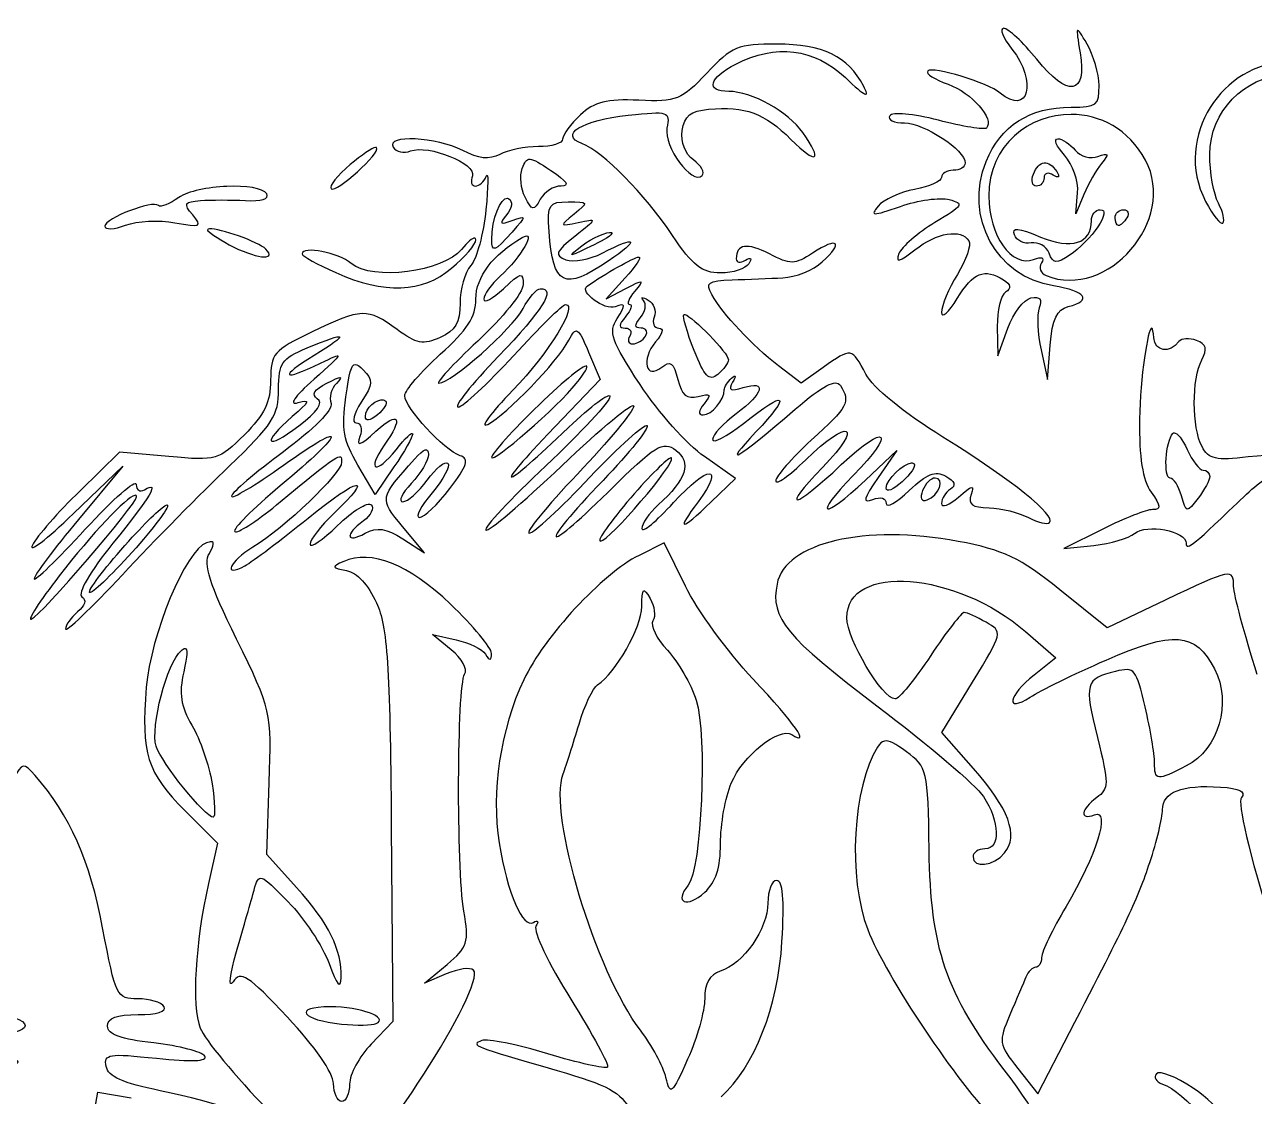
# Model space of a CAD drawing. Extents: x 15 to 196, y 1 to 287.
# Drawn here: x 49.2 to 99.5, y 195.5 to 239.3 of the extents above; entities that cross this region are included whole.
import ezdxf

# ---------------------------------------------------------------- set-up
doc = ezdxf.new("R2010")
doc.units = 0
doc.layers.add('Layer_1', color=7, linetype='CONTINUOUS')

msp = doc.modelspace()

# ---------------------------------------------------------------- linework, layer by layer
at = {"layer": 'Layer_1', "color": 7}
for points in [[(89.229077, 239.137829), (89.229077, 239.137829)], [(79.967557, 238.492909), (79.967557, 238.492909)], [(91.983498, 235.621628), (91.983498, 235.621628)], [(91.433938, 234.625581), (91.433938, 234.625581)], [(63.578825, 234.270049), (63.578825, 234.270049)], [(69.886381, 233.788284), (69.886381, 233.788284)], [(90.880517, 233.639457), (90.880517, 233.639457)], [(57.507739, 232.678688), (57.507739, 232.678688)], [(68.959786, 232.195826), (68.959786, 232.195826)], [(71.446319, 232.046996), (71.446319, 232.046996)], [(92.506602, 232.351818), (92.173668, 231.56358), (92.249185, 232.418516)], [(93.174123, 231.724534), (93.174123, 231.724534)], [(94.121111, 231.724534), (94.121111, 231.724534)], [(56.802734, 230.951731), (56.802734, 230.951731)], [(67.62695, 230.570841), (67.62695, 230.570841)], [(73.209105, 230.80125), (73.209105, 230.80125)], [(73.772449, 228.941451), (72.990826, 228.091476), (73.796703, 228.510399)], [(76.213231, 227.442695), (76.213231, 227.442695)], [(88.969452, 226.951564), (88.994257, 225.76204), (89.401055, 226.889825)], [(95.278112, 226.88707), (95.278112, 226.88707)], [(90.754287, 226.001268), (91.022729, 224.795208), (91.132423, 226.200257)], [(72.278105, 225.91142), (72.752148, 224.795208), (70.615088, 222.557827)], [(62.754205, 225.40375), (62.754205, 225.40375)], [(72.19046, 225.343117), (72.19046, 225.343117)], [(81.86098, 225.283035), (80.9625, 224.643074), (80.038662, 225.352487)], [(63.895221, 223.959565), (63.895221, 223.959565)], [(96.188169, 222.612397), (96.188169, 222.612397)], [(55.138616, 221.643909), (53.125026, 221.826363), (51.511067, 220.248786)], [(75.639964, 221.591546), (75.639964, 221.591546)], [(77.27983, 219.788521), (78.280839, 220.744879), (77.004774, 221.641705)], [(83.585183, 220.685347), (84.859591, 221.894161), (84.098915, 220.787873)], [(51.24373, 219.315576), (53.261175, 221.249792), (51.442166, 219.069735)], [(64.329028, 221.217822), (63.56394, 220.091687), (62.856181, 221.291132)], [(85.459313, 221.383187), (85.459313, 221.383187)], [(86.427798, 220.766376), (86.427798, 220.766376)], [(53.740733, 220.058616), (53.740733, 220.058616)], [(55.05428, 219.666703), (55.05428, 219.666703)], [(64.688421, 218.279293), (65.577531, 217.706579), (64.681806, 218.789167)], [(93.275548, 218.681129), (91.68474, 217.885175), (92.915051, 218.014709)], [(56.867227, 218.162986), (56.867227, 218.162986)], [(75.366564, 218.117785), (74.340201, 217.606258)], [(76.230869, 216.351692), (75.366564, 218.117785), (75.366564, 218.117785)], [(95.818302, 215.77457), (93.450283, 214.650643), (91.519375, 216.206173)], [(90.123145, 214.494097), (91.362279, 213.418675), (90.475923, 212.718081)], [(66.671692, 213.744995), (65.899992, 214.370625), (66.864066, 214.158958)], [(55.796767, 213.801769), (55.796767, 213.801769)], [(87.995455, 208.905877), (86.708369, 210.367701), (87.955769, 212.424285)], [(84.364048, 210.023189), (84.364048, 210.023189)], [(60.355316, 204.03644), (59.132721, 205.389673), (59.233593, 208.323794)], [(55.797317, 207.17892), (57.120234, 205.856003), (56.753675, 204.206214)], [(64.221541, 206.525731), (64.288789, 198.573346), (63.402436, 197.646201)], [(66.465537, 200.509216), (65.578081, 200.12998), (66.499161, 200.899475)], [(61.726188, 199.166453), (61.726188, 199.166453)], [(89.804545, 196.646849), (90.619241, 195.605605), (91.9168, 198.113632)], [(52.021492, 194.442539), (52.240877, 195.67616), (53.591353, 195.449059)]]:
    msp.add_lwpolyline(points, dxfattribs=at)
for points in [[(89.229077, 239.137829), (89.047295, 239.137829), (89.199017, 238.755486), (89.56642, 238.288408)], [(90.576245, 237.87224), (90.016827, 238.568364), (89.410856, 239.137829), (89.229077, 239.137829)], [(92.635586, 238.492909), (92.164439, 239.289018), (92.160629, 239.284864), (92.35171, 238.13517)], [(79.967557, 238.492909), (78.376472, 238.492909), (78.126378, 238.389503), (77.106199, 237.307796)], [(78.292966, 237.678763), (79.912154, 238.516077), (81.507031, 238.318016), (82.765525, 237.123138)], [(83.503603, 236.784691), (82.885557, 237.983907), (81.831538, 238.492909), (79.967557, 238.492909)], [(89.56642, 238.288408), (90.615925, 236.954177), (90.23843, 235.531698), (89.09017, 236.49365)], [(92.35171, 238.13517), (92.638375, 236.410431), (91.845263, 236.293117), (90.576245, 237.87224)], [(93.12341, 236.800676), (93.117134, 237.288167), (92.897864, 238.049738), (92.635586, 238.492909)], [(78.002474, 236.559244), (77.048363, 236.559244), (77.191148, 237.10899), (78.292966, 237.678763)], [(89.09017, 236.49365), (88.589093, 236.913424), (86.333691, 237.600641), (86.129041, 237.39599)], [(100.786957, 237.738295), (98.244496, 237.767801), (96.105506, 234.716671), (97.476358, 232.065738)], [(77.106199, 237.307796), (76.070426, 236.209553), (75.8659, 236.127898), (74.328074, 236.19875)], [(82.765525, 237.123138), (83.597169, 236.333537), (83.778911, 236.250504), (83.503603, 236.784691)], [(86.129041, 237.39599), (86.024934, 237.291881), (86.401487, 237.045899), (86.965784, 236.849185)], [(97.647235, 233.991685), (97.647235, 235.719079), (99.06955, 237.203616), (100.724118, 237.203616)], [(81.029198, 234.878037), (80.43558, 235.725542), (78.934268, 236.559244), (78.002474, 236.559244)], [(86.965784, 236.849185), (87.915186, 236.518223), (88.875743, 235.41547), (88.522418, 235.062145)], [(91.991214, 235.914324), (93.027201, 235.914324), (93.133768, 235.998076), (93.12341, 236.800676)], [(74.328074, 236.19875), (73.018642, 236.259078), (72.515643, 236.132654), (71.943516, 235.599028)], [(72.004149, 234.427145), (71.045555, 234.794991), (71.995911, 235.376363), (73.898675, 235.585797)], [(71.943516, 235.599028), (71.544663, 235.227014), (71.218117, 234.783267), (71.218117, 234.612904)], [(73.898675, 235.585797), (75.538937, 235.766346), (75.608313, 235.743215), (75.477909, 235.061042)], [(76.102986, 234.96017), (76.188926, 235.564594), (76.433237, 235.76185), (77.180612, 235.828884)], [(77.180612, 235.828884), (78.679712, 235.963337), (79.464591, 235.676461), (80.54027, 234.600777)], [(84.575165, 235.561546), (84.476017, 235.401122), (84.746265, 235.269951), (85.17599, 235.269951)], [(86.562297, 235.381299), (85.527636, 235.651484), (84.678373, 235.728542), (84.575165, 235.561546)], [(88.515802, 233.69954), (89.098213, 235.155129), (90.289685, 235.914324), (91.991214, 235.914324)], [(91.983498, 235.621628), (90.281246, 235.62688), (88.622739, 234.389251), (88.622739, 232.279609)], [(95.021798, 233.746944), (94.333723, 235.032619), (93.148195, 235.618033), (91.983498, 235.621628)], [(75.477909, 235.061042), (75.334693, 234.311869), (76.511381, 232.720522), (76.912171, 233.121314)], [(85.17599, 235.269951), (85.980851, 235.269951), (87.655908, 234.165694), (87.655908, 233.635049)], [(88.522418, 235.062145), (88.438465, 234.978193), (87.556267, 235.121736), (86.562297, 235.381299)], [(67.137469, 234.143819), (66.066501, 234.702394), (63.979148, 234.803491), (64.302019, 234.281073)], [(71.218117, 234.612904), (71.218117, 234.442543), (70.773801, 234.30312), (70.23034, 234.30312)], [(76.562701, 233.760175), (76.214266, 234.014957), (76.035151, 234.48309), (76.102986, 234.96017)], [(80.54027, 234.600777), (81.597997, 233.543053), (81.860119, 233.69173), (81.029198, 234.878037)], [(91.713403, 233.949241), (91.376904, 234.321069), (91.2509, 234.625581), (91.433938, 234.625581)], [(91.433938, 234.625581), (91.616976, 234.625581), (91.940233, 234.416274), (92.152171, 234.160908)], [(61.765327, 232.582778), (61.959163, 232.388945), (63.805768, 234.060547), (63.620715, 234.26233)], [(63.578825, 234.270049), (63.438357, 234.249049), (63.010782, 233.963138), (62.5475, 233.573313)], [(63.620715, 234.26233), (63.613106, 234.270628), (63.598891, 234.273049), (63.578825, 234.270049)], [(64.302019, 234.281073), (64.419051, 234.091718), (64.736743, 234.021702), (65.007575, 234.12563)], [(65.007575, 234.12563), (65.73625, 234.405248), (67.721141, 233.603821), (67.530486, 233.106983)], [(68.647248, 233.985069), (68.225314, 233.759258), (67.786998, 233.805048), (67.137469, 234.143819)], [(70.23034, 234.30312), (69.686878, 234.30312), (68.974245, 234.16007), (68.647248, 233.985069)], [(75.702253, 230.677227), (74.557904, 232.385016), (72.872826, 234.093801), (72.004149, 234.427145)], [(92.152171, 234.160908), (92.366953, 233.90211), (92.776963, 233.786295), (93.078213, 233.899079)], [(93.078213, 233.899079), (93.523477, 234.065774), (93.549899, 234.016647), (93.228693, 233.620715)], [(62.5475, 233.573313), (62.018034, 233.127797), (61.66603, 232.682072), (61.765327, 232.582778)], [(69.568328, 233.410152), (69.663011, 233.669968), (69.73042, 233.79876), (69.886381, 233.788284)], [(69.886381, 233.788284), (70.042343, 233.777811), (70.287269, 233.628253), (70.736906, 233.33188)], [(76.912171, 233.121314), (77.034054, 233.243195), (76.876814, 233.530491), (76.562701, 233.760175)], [(87.655908, 233.635049), (87.655908, 233.470649), (87.438397, 233.336289), (87.172492, 233.336289)], [(91.263061, 228.615131), (88.913451, 228.990851), (87.602548, 231.417084), (88.515802, 233.69954)], [(90.440095, 233.174784), (90.55078, 233.463221), (90.709615, 233.61949), (90.880517, 233.639457)], [(90.880517, 233.639457), (91.05142, 233.659425), (91.234342, 233.543081), (91.393145, 233.286129)], [(90.957688, 229.037911), (93.482027, 228.020196), (96.324186, 231.313407), (95.021798, 233.746944)], [(92.249185, 232.418516), (92.291459, 232.896953), (92.0558, 233.570897), (91.713403, 233.949241)], [(93.228693, 233.620715), (93.014255, 233.356388), (92.689446, 232.785442), (92.506602, 232.351818)], [(97.995605, 231.997937), (97.803976, 232.356007), (97.647235, 233.253442), (97.647235, 233.991685)], [(67.530486, 233.106983), (67.44276, 232.878375), (67.499233, 232.691368), (67.656162, 232.691368)], [(67.656162, 232.691368), (67.813098, 232.691368), (68.013306, 232.872719), (68.100993, 233.094306)], [(68.100993, 233.094306), (68.188682, 233.315892), (68.181118, 232.699513), (68.084457, 231.724534)], [(69.686289, 232.237166), (69.509886, 232.575734), (69.456571, 233.103475), (69.568328, 233.410152)], [(70.736906, 233.33188), (71.399564, 232.895096), (71.529964, 232.694984), (71.153624, 232.693573)], [(86.689077, 233.049658), (86.689077, 232.892119), (86.195896, 232.671026), (85.593259, 232.557973)], [(87.172492, 233.336289), (86.906588, 233.336289), (86.689077, 233.2072), (86.689077, 233.049658)], [(90.566875, 232.691368), (90.395174, 232.691368), (90.338061, 232.90888), (90.440095, 233.174784)], [(91.250934, 233.144465), (91.046275, 233.270951), (90.878863, 233.220851), (90.878863, 233.03312)], [(91.393145, 233.286129), (91.535634, 233.055582), (91.481481, 233.001979), (91.250934, 233.144465)], [(57.507739, 232.678688), (56.742858, 232.646769), (55.920823, 232.486723), (55.539349, 232.219527)], [(59.131618, 232.369457), (58.980228, 232.614415), (58.272621, 232.71061), (57.507739, 232.678688)], [(71.153624, 232.693573), (70.852213, 232.692404), (70.471078, 232.450935), (70.306407, 232.156687)], [(85.593259, 232.557973), (84.99063, 232.444918), (84.320422, 232.138695), (84.103876, 231.877773)], [(90.878863, 233.03312), (90.878863, 232.845388), (90.738582, 232.691368), (90.566875, 232.691368)], [(54.71418, 231.898719), (54.482306, 232.130593), (52.524203, 231.37752), (52.524203, 231.056464)], [(55.539349, 232.219527), (55.168653, 231.959882), (54.797353, 231.815543), (54.71418, 231.898719)], [(56.110959, 231.512868), (55.721354, 231.983205), (55.75994, 232.053357), (56.433421, 232.101566)], [(56.433421, 232.101566), (56.85398, 232.131671), (57.677468, 232.131589), (58.264007, 232.101566)], [(58.264007, 232.101566), (58.904243, 232.068795), (59.251153, 232.176045), (59.131618, 232.369457)], [(68.322032, 230.51572), (68.331055, 231.341615), (68.681521, 232.232619), (68.959786, 232.195826)], [(69.014357, 232.17598), (69.191587, 232.066444), (69.157825, 231.799027), (68.932227, 231.527202)], [(68.959786, 232.195826), (68.97834, 232.19337), (68.996571, 232.186972), (69.014357, 232.17598)], [(70.306407, 232.156687), (70.033871, 231.669684), (69.97825, 231.676819), (69.686289, 232.237166)], [(70.667451, 230.838182), (70.590277, 231.954464), (70.649998, 232.046996), (71.446319, 232.046996)], [(71.446319, 232.046996), (72.280879, 232.046996), (72.288366, 232.030435), (71.682791, 231.539326)], [(85.012279, 231.862891), (85.728604, 232.115624), (86.625961, 232.241196), (87.006024, 232.141806)], [(87.006024, 232.141806), (87.627861, 231.979192), (87.569432, 231.885178), (86.42284, 231.201433)], [(88.622739, 232.279609), (88.622739, 230.675128), (89.55799, 229.352996), (90.450568, 229.695512)], [(97.476358, 232.065738), (97.773713, 231.490716), (98.090886, 231.093869), (98.180813, 231.183794)], [(68.084457, 231.724534), (67.987799, 230.749555), (67.71036, 229.722921), (67.4682, 229.443056)], [(71.682791, 231.539326), (71.078175, 231.048996), (71.083782, 231.038085), (71.853668, 231.205841)], [(84.103876, 231.877773), (83.75773, 231.46071), (83.86725, 231.458904), (85.012279, 231.862891)], [(92.812526, 231.280808), (92.812526, 231.525006), (92.975235, 231.724534), (93.174123, 231.724534)], [(93.174123, 231.724534), (93.409496, 231.724534), (93.37314, 231.479481), (93.069943, 231.02284)], [(93.77991, 231.402076), (93.77991, 231.579345), (93.93338, 231.724534), (94.121111, 231.724534)], [(94.121111, 231.724534), (94.308843, 231.724534), (94.372882, 231.579345), (94.263326, 231.402076)], [(98.180813, 231.183794), (98.270737, 231.273721), (98.187236, 231.639871), (97.995605, 231.997937)], [(52.524203, 231.056464), (52.5242, 230.900925), (52.904717, 230.918237), (53.369766, 231.095049)], [(53.369766, 231.095049), (53.834809, 231.271858), (54.741572, 231.317945), (55.384457, 231.197575)], [(55.384457, 231.197575), (56.44688, 230.998653), (56.513019, 231.027485), (56.110959, 231.512868)], [(68.932227, 231.527202), (68.616235, 231.146456), (68.655974, 231.10465), (69.158225, 231.288524)], [(69.158225, 231.288524), (69.75348, 231.50645), (69.753342, 231.495062), (69.153814, 230.812274)], [(71.853668, 231.205841), (72.636959, 231.376518), (72.634653, 231.366976), (71.721926, 230.639192)], [(86.42284, 231.201433), (85.722048, 230.783529), (85.060626, 230.212238), (84.953297, 229.932536)], [(90.729483, 230.612184), (91.997321, 230.08245), (92.812526, 230.344324), (92.812526, 231.280808)], [(93.921572, 231.080165), (93.843399, 231.080165), (93.77991, 231.224806), (93.77991, 231.402076)], [(94.263326, 231.402076), (94.153764, 231.224806), (93.999744, 231.080165), (93.921572, 231.080165)], [(56.802734, 230.951731), (56.74629, 230.949137), (56.71454, 230.934913), (56.71454, 230.906533)], [(56.71454, 230.906533), (56.71454, 230.835935), (57.113404, 230.561906), (57.600895, 230.297438)], [(59.093585, 230.118845), (58.796552, 230.415878), (57.197842, 230.969898), (56.802734, 230.951731)], [(67.62695, 230.570841), (67.5379, 230.578977), (67.329527, 230.405035), (67.08841, 230.107271)], [(67.672701, 230.499735), (67.672701, 230.545023), (67.656631, 230.568129), (67.62695, 230.570841)], [(67.672701, 228.079349), (67.672701, 228.968821), (68.388608, 229.920528), (69.558408, 230.587379)], [(69.153814, 230.812274), (68.445651, 230.005753), (68.315936, 229.959308), (68.322032, 230.51572)], [(69.558408, 230.587379), (70.187095, 230.945765), (69.541153, 229.800527), (68.669848, 229.012006)], [(73.082878, 229.629367), (71.274198, 228.400338), (70.820283, 228.627603), (70.667451, 230.838182)], [(71.721926, 230.639192), (70.919046, 229.998999), (70.868791, 229.870323), (71.348755, 229.686142)], [(72.004702, 230.256649), (72.389777, 230.56516), (73.076587, 230.844151), (73.209105, 230.80125)], [(73.125322, 230.640296), (73.051456, 230.575675), (72.628119, 230.349748), (72.184949, 230.138688)], [(72.83428, 229.954033), (74.26883, 230.695868), (74.400057, 230.524413), (73.082878, 229.629367)], [(73.209105, 230.80125), (73.253278, 230.78695), (73.235899, 230.737042), (73.125322, 230.640296)], [(77.66072, 229.145952), (76.907215, 229.145952), (76.531275, 229.440027), (75.702253, 230.677227)], [(81.822397, 229.600702), (82.711883, 230.405673), (82.456395, 230.633689), (81.423315, 229.956787)], [(85.605936, 230.090733), (86.502243, 230.795766), (87.493114, 230.95965), (87.805285, 230.454534)], [(89.670599, 230.695417), (89.557857, 231.018491), (89.804062, 230.998851), (90.729483, 230.612184)], [(90.352451, 230.370201), (90.058248, 230.317569), (89.751391, 230.463896), (89.670599, 230.695417)], [(93.069943, 231.02284), (92.813739, 230.636977), (92.306292, 230.123601), (91.942158, 229.881824)], [(57.600895, 230.297438), (58.642261, 229.732486), (59.593754, 229.618677), (59.093585, 230.118845)], [(62.587739, 229.53125), (62.067319, 229.971017), (60.581867, 230.258051), (60.581867, 229.918755)], [(67.08841, 230.107271), (66.337888, 229.180414), (63.441693, 228.809639), (62.587739, 229.53125)], [(66.681062, 229.336119), (67.226468, 229.795049), (67.672701, 230.318585), (67.672701, 230.499735)], [(72.184949, 230.138688), (71.425184, 229.776851), (71.414781, 229.784025), (72.004702, 230.256649)], [(79.663838, 229.918202), (78.748941, 230.391311), (78.308951, 230.326341), (78.308951, 229.718112)], [(84.953297, 229.932536), (84.806051, 229.548821), (84.966395, 229.587666), (85.605936, 230.090733)], [(87.805285, 230.454534), (87.908263, 230.287924), (87.699466, 229.671548), (87.341716, 229.084766)], [(91.083915, 229.954033), (90.975928, 230.235451), (90.646651, 230.422835), (90.352451, 230.370201)], [(60.581867, 229.918755), (60.581867, 229.833868), (61.198244, 229.490621), (61.951636, 229.155872)], [(71.348755, 229.686142), (71.653976, 229.56902), (72.322504, 229.689382), (72.83428, 229.954033)], [(72.219673, 228.606862), (72.914682, 229.099998), (74.142882, 229.790872), (74.324766, 229.790872)], [(74.324766, 229.790872), (74.450538, 229.790872), (74.202214, 229.408684), (73.772449, 228.941451)], [(78.308951, 229.718112), (78.308951, 229.559927), (78.476362, 229.533748), (78.681021, 229.660234)], [(78.681021, 229.660234), (78.911569, 229.80272), (78.965719, 229.74857), (78.823233, 229.518019)], [(81.423315, 229.956787), (80.691157, 229.477058), (80.523977, 229.473406), (79.663838, 229.918202)], [(80.208989, 228.944758), (80.722188, 228.966916), (81.448162, 229.262021), (81.822397, 229.600702)], [(90.450568, 229.695512), (90.789842, 229.825695), (90.905861, 229.772601), (90.768619, 229.550543)], [(90.768619, 229.550543), (90.6498, 229.358287), (90.734998, 229.127692), (90.957688, 229.037911)], [(91.942158, 229.881824), (91.370816, 229.502466), (91.253355, 229.512482), (91.083915, 229.954033)], [(61.951636, 229.155872), (63.945237, 228.270078), (65.483822, 228.328707), (66.681062, 229.336119)], [(67.4682, 229.443056), (67.226039, 229.163196), (67.028328, 228.471133), (67.028328, 227.905165)], [(68.801036, 228.501579), (69.518626, 229.175718), (69.606914, 229.194486), (69.606914, 228.671353)], [(78.823233, 229.518019), (78.696747, 229.313366), (78.173549, 229.145952), (77.66072, 229.145952)], [(87.341716, 229.084766), (86.983965, 228.497984), (86.691281, 227.800652), (86.691281, 227.534748)], [(87.330139, 228.098642), (87.981367, 229.166729), (88.443009, 229.352505), (89.221358, 228.859318)], [(69.606914, 228.671353), (69.606914, 228.348276), (68.772473, 227.309458), (67.753176, 226.363416)], [(68.669848, 229.012006), (68.29889, 228.676294), (67.995159, 228.25398), (67.995159, 228.073284)], [(73.368408, 227.761849), (72.938451, 227.596859), (71.886645, 228.370566), (72.219673, 228.606862)], [(73.796703, 228.510399), (74.53376, 228.893504), (74.564579, 228.883494), (74.159951, 228.392991)], [(77.312904, 228.259596), (77.039637, 228.747601), (77.150601, 228.82942), (78.13642, 228.86428)], [(78.13642, 228.86428), (78.763097, 228.886437), (79.695796, 228.922604), (80.208989, 228.944758)], [(89.221358, 228.859318), (89.5262, 228.66616), (89.550505, 228.515258), (89.301836, 228.361572)], [(91.866091, 227.769015), (92.859953, 228.028916), (92.593578, 228.402375), (91.263061, 228.615131)], [(66.222451, 225.821021), (67.321667, 226.808757), (67.672701, 227.355799), (67.672701, 228.079349)], [(67.995159, 228.073284), (67.995159, 227.892592), (68.357866, 228.085239), (68.801036, 228.501579)], [(70.305854, 228.501579), (70.958639, 228.501579), (70.433517, 227.654989), (68.588819, 225.733927)], [(69.600851, 227.685229), (69.84107, 228.134083), (70.158539, 228.501579), (70.305854, 228.501579)], [(74.159951, 228.392991), (73.916659, 228.098063), (73.825611, 227.856659), (73.957657, 227.856659)], [(74.518794, 228.018714), (74.38738, 228.16377), (74.471434, 228.17189), (74.705103, 228.036906)], [(74.39918, 227.322531), (74.596617, 227.560427), (74.650208, 227.873649), (74.518794, 228.018714)], [(74.705103, 228.036906), (74.93878, 227.901919), (75.052163, 227.588695), (74.957009, 227.34072)], [(80.038662, 225.352487), (78.959837, 226.180567), (77.761615, 227.458266), (77.312904, 228.259596)], [(86.691281, 227.534748), (86.691281, 227.268847), (86.978871, 227.522516), (87.330139, 228.098642)], [(89.301836, 228.361572), (89.105641, 228.240318), (88.95599, 227.605859), (88.969452, 226.951564)], [(89.401055, 226.889825), (89.624848, 227.510268), (90.048628, 228.065148), (90.342531, 228.122343)], [(90.342531, 228.122343), (90.715702, 228.194964), (90.817457, 228.072305), (90.680977, 227.716649)], [(64.455257, 226.834704), (63.259013, 227.719129), (63.002877, 227.71171), (60.964408, 226.72832)], [(66.168434, 224.638662), (66.652148, 224.629931), (69.154345, 226.850918), (69.600851, 227.685229)], [(67.028328, 227.905165), (67.028328, 227.117801), (66.836953, 226.789134), (66.214735, 226.50563)], [(71.328909, 227.856659), (71.873107, 227.856659), (70.665281, 225.882918), (69.185784, 224.354236)], [(69.213346, 225.76204), (70.269171, 226.914288), (71.221168, 227.856659), (71.328909, 227.856659)], [(73.448333, 227.290008), (73.800389, 227.853738), (73.788321, 227.922984), (73.368408, 227.761849)], [(73.957657, 227.856659), (74.089703, 227.856659), (74.017384, 227.639148), (73.796703, 227.373243)], [(90.680977, 227.716649), (90.573487, 227.436532), (90.606626, 226.664693), (90.754287, 226.001268)], [(91.132423, 226.200257), (91.215408, 227.265099), (91.39299, 227.645297), (91.866091, 227.769015)], [(74.382091, 224.584092), (73.194785, 226.387983), (73.084701, 226.707744), (73.448333, 227.290008)], [(73.796703, 227.373243), (73.497711, 227.012967), (73.492541, 226.889825), (73.776307, 226.889825)], [(74.420676, 226.889825), (74.138663, 226.889828), (74.133321, 227.002192), (74.39918, 227.322531)], [(74.957009, 227.34072), (74.861849, 227.092748), (74.946897, 226.889825), (75.146075, 226.889825)], [(76.588056, 225.980872), (76.29735, 226.72094), (76.10871, 227.375659), (76.16858, 227.43553)], [(76.16858, 227.43553), (76.17786, 227.444809), (76.192846, 227.446982), (76.213231, 227.442695)], [(76.213231, 227.442695), (76.518999, 227.378383), (77.986489, 225.876145), (77.986489, 225.596124)], [(60.964408, 226.72832), (59.409403, 225.97816), (59.292575, 225.840636), (59.292575, 224.762135)], [(60.782508, 226.08009), (62.454923, 226.778869), (62.543964, 226.681054), (61.065283, 225.770309)], [(66.214735, 226.50563), (65.527332, 226.192431), (65.255292, 226.243214), (64.455257, 226.834704)], [(71.46947, 226.394835), (71.778207, 226.97818), (71.841617, 226.940224), (72.278105, 225.91142)], [(73.776307, 226.889825), (73.985761, 226.889825), (74.067213, 226.745186), (73.957657, 226.567917)], [(73.957657, 226.567917), (73.848095, 226.390647), (73.90386, 226.245455), (74.081129, 226.245455)], [(74.081129, 226.245455), (74.258399, 226.245455), (74.493021, 226.390647), (74.602577, 226.567917)], [(74.602577, 226.567917), (74.712139, 226.745186), (74.630113, 226.889825), (74.420676, 226.889825)], [(75.146075, 226.889825), (75.364845, 226.889825), (75.313359, 226.666658), (75.016541, 226.325934)], [(95.278112, 226.88707), (95.11737, 226.929012), (94.802412, 224.844919), (94.778711, 223.174635)], [(95.359141, 226.486888), (95.343912, 226.75422), (95.315207, 226.877393), (95.278112, 226.88707)], [(59.618894, 224.38786), (59.615474, 225.468712), (59.734763, 225.642315), (60.782508, 226.08009)], [(67.753176, 226.363416), (66.733877, 225.41737), (66.021001, 224.641202), (66.168434, 224.638662)], [(68.156116, 222.95911), (68.928604, 223.359883), (70.999872, 225.507546), (71.46947, 226.394835)], [(75.016541, 226.325934), (74.401237, 225.619619), (74.610609, 224.750295), (75.265139, 225.293508)], [(83.59786, 225.012387), (83.037197, 226.096591), (83.009511, 226.100864), (81.86098, 225.283035)], [(96.38385, 226.336957), (96.016942, 225.841039), (95.390727, 225.932553), (95.359141, 226.486888)], [(97.103187, 226.385466), (96.810384, 226.497824), (96.486658, 226.475915), (96.38385, 226.336957)], [(97.319262, 225.589509), (97.559876, 226.039103), (97.508032, 226.230114), (97.103187, 226.385466)], [(61.065283, 225.770309), (59.614373, 224.876666), (59.759452, 224.699239), (61.323251, 225.454463)], [(61.323251, 225.454463), (62.327973, 225.939684), (62.321053, 225.922514), (61.065283, 224.802374)], [(64.772204, 224.126584), (64.772204, 224.34183), (65.424741, 225.104216), (66.222451, 225.821021)], [(68.588819, 225.733927), (67.497108, 224.597023), (66.758741, 223.66687), (66.948403, 223.66687)], [(66.948403, 223.66687), (67.138065, 223.66687), (68.157519, 224.609791), (69.213346, 225.76204)], [(75.265139, 225.293508), (75.612382, 225.581688), (75.749009, 225.478076), (75.919982, 224.796862)], [(77.551579, 224.996402), (77.206317, 224.709862), (77.007672, 224.912638), (76.588056, 225.980872)], [(77.986489, 225.596124), (77.986489, 225.464733), (77.790771, 225.194917), (77.551579, 224.996402)], [(97.328081, 222.049604), (96.913079, 222.825052), (96.908143, 224.821331), (97.319262, 225.589509)], [(62.367253, 224.07973), (62.500386, 225.047738), (62.579371, 225.410179), (62.754205, 225.40375)], [(62.754205, 225.40375), (62.833676, 225.400829), (62.933193, 225.321776), (63.066193, 225.188776)], [(63.066193, 225.188776), (63.491787, 224.763179), (63.483383, 224.612224), (62.993984, 223.865309)], [(72.19046, 225.343117), (72.057026, 225.374119), (71.350409, 224.809421), (70.252937, 223.75341)], [(71.772089, 224.621577), (72.144359, 225.091655), (72.270521, 225.324513), (72.19046, 225.343117)], [(78.118781, 224.848675), (78.29156, 225.006844), (78.308118, 224.937589), (78.15902, 224.680005)], [(86.748606, 222.435455), (85.16773, 223.418559), (83.875637, 224.47523), (83.59786, 225.012387)], [(59.292575, 224.762135), (59.292575, 223.878562), (59.037835, 223.34764), (58.222114, 222.531919)], [(61.065283, 224.802374), (60.249412, 224.074624), (60.012978, 223.723656), (60.42091, 223.846566)], [(61.199779, 224.005869), (60.940702, 224.165988), (61.065802, 224.370326), (61.586181, 224.638662)], [(61.586181, 224.638662), (62.198998, 224.95467), (62.278088, 224.95395), (61.976993, 224.634254)], [(61.976993, 224.634254), (61.769269, 224.413686), (61.671558, 224.044585), (61.759812, 223.814596)], [(68.318724, 221.611389), (68.317164, 221.325856), (71.04533, 223.703872), (71.772089, 224.621577)], [(77.004774, 221.641705), (76.302929, 222.135097), (75.122574, 223.459061), (74.382091, 224.584092)], [(75.919982, 224.796862), (76.082993, 224.147362), (76.288479, 223.975878), (76.757279, 224.098472)], [(77.820574, 224.36526), (77.823286, 224.483437), (77.957409, 224.700949), (78.118781, 224.848675)], [(78.15902, 224.680005), (77.966418, 224.347268), (78.069561, 224.294693), (78.59062, 224.460069)], [(78.59062, 224.460069), (79.577647, 224.773342), (79.433174, 224.226852), (78.308951, 223.395674)], [(80.711698, 223.574817), (81.848257, 224.546856), (82.38181, 224.826741), (82.560473, 224.545507)], [(82.560473, 224.545507), (82.982294, 223.881525), (82.872958, 223.676177), (81.370952, 222.309228)], [(57.598138, 221.249792), (59.379883, 222.951705), (59.622253, 223.327972), (59.618894, 224.38786)], [(60.42091, 223.846566), (60.92928, 223.999734), (60.877935, 223.879561), (60.178927, 223.277714)], [(60.437999, 222.89572), (61.203442, 223.479533), (61.455636, 223.847735), (61.199779, 224.005869)], [(62.856181, 221.291132), (62.27193, 222.281359), (62.186828, 222.767896), (62.367253, 224.07973)], [(63.160453, 223.28598), (63.16045, 223.626817), (63.628437, 224.017054), (63.895221, 223.959565)], [(67.027227, 221.679187), (66.377995, 221.89489), (64.772204, 223.637728), (64.772204, 224.126584)], [(69.185784, 224.354236), (68.265029, 223.402871), (67.801577, 222.775175), (68.156116, 222.95911)], [(73.15178, 224.09241), (73.15178, 223.895295), (71.973463, 222.625312), (70.532955, 221.270188)], [(71.4601, 222.83178), (72.390762, 223.722321), (73.15178, 224.289525), (73.15178, 224.09241)], [(76.757279, 224.098472), (77.264223, 224.23104), (77.308877, 224.176199), (76.998711, 223.802469)], [(76.96123, 223.344408), (77.300622, 223.344408), (77.811035, 223.950847), (77.820574, 224.36526)], [(78.597235, 222.995491), (80.366548, 224.396812), (80.599283, 224.229071), (79.099393, 222.634444)], [(61.759812, 223.814596), (61.85419, 223.568662), (61.052803, 222.755323), (59.814023, 221.839591)], [(62.993984, 223.865309), (62.679202, 223.384885), (62.592091, 223.0225), (62.791137, 223.0225)], [(63.592603, 222.675784), (64.546322, 223.544955), (64.727974, 223.240996), (63.933256, 222.106381)], [(63.995543, 223.906098), (64.076667, 223.824973), (63.921773, 223.575258), (63.651584, 223.351024)], [(63.895221, 223.959565), (63.933332, 223.951353), (63.967603, 223.934038), (63.995543, 223.906098)], [(70.252937, 223.75341), (69.190173, 222.730795), (68.319571, 221.766916), (68.318724, 221.611389)], [(71.18284, 221.267981), (72.797853, 222.804873), (74.119161, 223.901236), (74.119161, 223.704355)], [(74.119161, 223.704355), (74.119161, 223.507473), (73.085116, 222.258485), (71.821698, 220.928434)], [(76.998711, 223.802469), (76.749608, 223.502323), (76.736662, 223.344408), (76.96123, 223.344408)], [(79.099393, 222.634444), (77.702179, 221.148979), (78.24805, 221.467639), (80.711698, 223.574817)], [(60.178927, 223.277714), (58.890002, 222.167942), (59.092519, 221.86947), (60.437999, 222.89572)], [(59.823945, 221.295543), (62.480952, 223.191543), (62.399819, 222.704373), (59.681731, 220.44171)], [(62.791137, 223.0225), (62.98609, 223.0225), (63.050877, 222.7729), (62.93776, 222.458056)], [(63.651584, 223.351024), (63.345269, 223.096803), (63.160453, 223.072261), (63.160453, 223.28598)], [(72.330468, 220.796692), (73.516919, 222.05439), (74.567522, 223.003537), (74.665417, 222.905643)], [(77.342119, 222.341199), (77.342117, 222.154342), (77.906967, 222.44879), (78.597235, 222.995491)], [(78.308951, 223.395674), (77.777142, 223.002493), (77.342119, 222.528058), (77.342119, 222.341199)], [(81.142747, 221.506659), (82.918585, 223.240714), (83.542959, 222.97536), (81.840586, 221.210103)], [(82.598508, 221.313182), (84.459324, 223.063696), (84.869387, 222.685755), (83.083575, 220.866147)], [(94.778711, 223.174635), (94.756422, 221.603173), (94.900242, 220.6901), (95.248346, 220.193112)], [(58.222114, 222.531919), (57.183412, 221.493214), (57.092255, 221.466758), (55.138616, 221.643909)], [(62.93776, 222.458056), (62.78431, 222.030957), (62.943384, 222.084114), (63.592603, 222.675784)], [(65.094115, 222.564992), (65.094115, 222.443044), (64.749832, 221.83709), (64.329028, 221.217822)], [(64.412814, 221.92062), (64.787563, 222.397033), (65.094115, 222.686938), (65.094115, 222.564992)], [(70.615088, 222.557827), (68.271252, 220.103557), (68.781953, 220.269089), (71.4601, 222.83178)], [(74.665417, 222.905643), (74.763311, 222.807746), (73.955162, 221.802659), (72.869558, 220.672119)], [(96.026661, 220.766376), (95.742272, 220.766376), (95.83832, 222.287351), (96.141867, 222.590898)], [(96.141867, 222.590898), (96.155084, 222.604114), (96.170519, 222.611249), (96.188169, 222.612397)], [(96.188169, 222.612397), (96.311723, 222.620426), (96.534278, 222.343874), (96.72009, 221.936055)], [(63.933256, 222.106381), (63.19148, 221.047345), (63.601064, 220.888652), (64.412814, 221.92062)], [(65.175144, 221.547999), (65.563253, 221.980804), (65.739035, 222.039054), (65.739035, 221.734311)], [(73.071301, 220.192562), (75.030437, 222.127565), (75.305883, 222.29766), (75.836749, 221.902431)], [(81.370952, 222.309228), (80.573239, 221.583249), (79.920702, 220.837155), (79.920702, 220.651173)], [(91.104861, 218.950674), (91.386335, 219.232151), (89.594444, 220.665707), (86.748606, 222.435455)], [(99.2182, 221.627374), (97.900405, 221.471302), (97.602032, 221.53772), (97.328081, 222.049604)], [(59.814023, 221.839591), (58.655588, 220.983247), (57.701883, 220.166346), (57.694601, 220.024439)], [(59.532904, 219.669457), (62.142649, 221.820685), (62.193619, 221.85419), (62.193619, 221.412953)], [(64.681806, 218.789167), (63.727731, 219.94185), (63.726407, 219.932415), (65.175144, 221.547999)], [(65.739035, 221.734311), (65.739035, 221.490725), (65.423328, 220.955617), (65.037891, 220.54534)], [(66.607752, 220.336981), (67.332451, 221.28711), (67.414933, 221.550378), (67.027227, 221.679187)], [(72.760417, 218.187791), (73.117343, 218.187791), (75.854557, 221.394035), (75.662014, 221.586584)], [(75.639964, 221.591546), (75.49191, 221.570041), (74.784613, 220.867987), (73.997343, 219.956091)], [(75.836749, 221.902431), (76.502325, 221.406908), (76.280597, 220.719214), (75.115759, 219.665049)], [(75.662014, 221.586584), (75.657261, 221.591337), (75.649836, 221.59298), (75.639964, 221.591546)], [(79.920702, 220.651173), (79.920702, 220.465191), (80.470516, 220.850241), (81.142747, 221.506659)], [(96.72009, 221.936055), (96.932451, 221.469973), (97.227771, 221.088284), (97.37659, 221.088284)], [(101.006893, 221.450435), (100.863962, 221.681707), (100.217879, 221.745772), (99.2182, 221.627374)], [(53.242986, 216.816919), (54.524707, 218.191287), (56.48463, 220.186178), (57.598138, 221.249792)], [(57.694601, 220.024439), (57.687323, 219.882532), (58.64551, 220.454628), (59.823945, 221.295543)], [(62.193619, 221.412953), (62.193619, 220.952242), (59.872448, 218.729248), (58.567726, 217.940296)], [(65.685568, 220.684797), (66.040446, 221.171963), (66.421316, 221.480325), (66.531685, 221.369956)], [(66.531685, 221.369956), (66.642053, 221.259588), (66.350775, 220.71631), (65.884558, 220.162243)], [(70.532955, 221.270188), (69.092451, 219.915064), (67.988651, 218.731187), (68.080049, 218.639786)], [(68.080049, 218.639786), (68.171449, 218.548386), (69.567831, 219.731092), (71.18284, 221.267981)], [(75.749658, 219.766471), (77.152271, 221.317883), (77.887153, 221.33903), (76.745702, 219.795134)], [(81.840586, 221.210103), (80.076556, 219.380916), (80.623452, 219.455205), (82.598508, 221.313182)], [(84.432953, 220.354619), (84.432953, 220.709469), (85.13789, 221.368856), (85.459313, 221.383187)], [(85.570658, 221.347356), (85.656098, 221.261916), (85.435152, 220.928357), (85.079527, 220.606523)], [(85.370568, 220.254848), (86.089326, 220.943465), (86.437504, 221.080642), (86.862158, 220.842994)], [(85.459313, 221.383187), (85.505231, 221.385233), (85.543588, 221.374427), (85.570658, 221.347356)], [(97.37659, 221.088284), (97.525403, 221.088284), (97.647235, 220.970948), (97.647235, 220.827562)], [(99.146541, 220.108776), (99.705154, 220.64747), (100.402678, 221.088284), (100.696559, 221.088284)], [(51.722734, 218.671206), (52.863239, 219.912092), (53.799904, 220.737699), (53.804673, 220.505651)], [(54.135954, 220.28296), (54.803142, 220.695304), (54.408409, 220.024055), (52.85438, 218.103454)], [(53.804673, 220.505651), (53.809434, 220.273602), (53.958685, 220.173402), (54.135954, 220.28296)], [(60.82385, 219.129817), (62.911078, 220.822654), (63.565222, 220.938591), (61.87116, 219.315576)], [(65.037891, 220.54534), (64.652449, 220.135059), (64.495587, 219.798992), (64.688971, 219.798992)], [(64.688971, 219.798992), (64.882353, 219.798992), (65.330691, 220.197631), (65.685568, 220.684797)], [(71.821698, 220.928434), (70.558279, 219.598382), (69.670566, 218.510252), (69.848897, 218.510252)], [(69.848897, 218.510252), (70.02723, 218.510252), (71.144017, 219.538992), (72.330468, 220.796692)], [(72.869558, 220.672119), (70.196083, 217.887972), (70.355138, 217.509851), (73.071301, 220.192562)], [(83.083575, 220.866147), (81.410121, 219.161023), (81.821443, 219.012769), (83.585183, 220.685347)], [(84.098915, 220.787873), (83.491332, 219.904283), (83.448446, 219.723297), (83.885594, 219.891047)], [(85.079527, 220.606523), (84.723904, 220.284685), (84.432953, 220.171581), (84.432953, 220.354619)], [(86.427798, 220.766376), (86.254723, 220.766376), (86.025095, 220.53667), (85.917374, 220.255952)], [(86.104786, 219.872855), (86.586582, 220.033453), (86.851436, 220.766376), (86.427798, 220.766376)], [(86.862158, 220.842994), (87.237073, 220.633181), (87.298993, 220.460422), (87.052878, 220.308315)], [(87.388017, 219.990815), (87.947254, 220.481857), (88.049794, 220.501448), (87.900095, 220.088933)], [(96.486926, 220.040977), (96.374704, 220.439834), (96.167648, 220.766376), (96.026661, 220.766376)], [(97.647235, 220.827562), (97.647235, 220.68417), (97.432326, 220.285309), (97.169331, 219.941206)], [(49.517323, 215.000664), (49.925108, 215.158934), (53.813493, 219.682911), (53.813493, 219.999084)], [(51.511067, 220.248786), (50.623512, 219.381037), (49.746397, 218.380822), (49.56197, 218.026286)], [(53.740733, 220.058616), (53.407911, 219.986641), (51.993323, 218.493897), (50.662747, 216.773372)], [(53.813493, 219.999084), (53.813493, 220.050277), (53.788279, 220.068898), (53.740733, 220.058616)], [(59.681731, 220.44171), (58.566064, 219.512974), (57.730938, 218.675101), (57.82634, 218.579704)], [(65.884558, 220.162243), (65.418343, 219.608178), (65.187367, 219.154622), (65.371376, 219.154622)], [(65.371376, 219.154622), (65.555382, 219.154622), (66.111834, 219.686794), (66.607752, 220.336981)], [(83.885594, 219.891047), (84.206038, 220.014014), (84.432953, 219.947026), (84.432953, 219.728989)], [(84.432953, 219.728989), (84.43295, 219.524118), (84.854807, 219.760722), (85.370568, 220.254848)], [(85.917374, 220.255952), (85.796919, 219.942053), (85.869261, 219.794346), (86.104786, 219.872855)], [(87.052878, 220.308315), (86.852845, 220.184685), (86.689077, 219.924372), (86.689077, 219.73009)], [(86.689077, 219.73009), (86.689077, 219.535811), (87.003416, 219.653119), (87.388017, 219.990815)], [(87.900095, 220.088933), (87.757516, 219.696043), (87.931653, 219.566957), (88.631008, 219.547089)], [(95.248346, 220.193112), (95.652748, 219.615748), (95.664401, 219.477083), (95.308428, 219.477083)], [(97.169331, 219.941206), (96.701082, 219.328538), (96.686737, 219.330824), (96.486926, 220.040977)], [(96.680404, 218.1018), (96.680404, 217.774612), (96.970494, 218.010321), (99.146541, 220.108776)], [(55.084596, 219.638037), (55.078506, 219.460768), (54.355001, 218.526584), (53.476703, 217.56216)], [(53.501507, 218.187791), (54.268632, 219.0409), (54.91003, 219.647201), (55.05428, 219.666703)], [(55.05428, 219.666703), (55.074888, 219.669488), (55.085358, 219.660198), (55.084596, 219.638037)], [(57.82634, 218.579704), (57.921734, 218.484305), (58.689903, 218.974564), (59.532904, 219.669457)], [(62.027703, 218.827752), (62.645488, 219.426535), (63.261596, 219.805889), (63.396924, 219.670561)], [(63.396924, 219.670561), (63.532252, 219.535232), (63.389363, 219.239043), (63.079424, 219.01241)], [(73.997343, 219.956091), (73.15758, 218.983398), (72.600682, 218.187791), (72.760417, 218.187791)], [(75.115759, 219.665049), (74.744803, 219.329337), (74.447047, 218.895635), (74.4543, 218.701523)], [(74.4543, 218.701523), (74.46157, 218.50741), (75.044678, 218.986702), (75.749658, 219.766471)], [(76.745702, 219.795134), (75.844138, 218.575694), (76.008704, 218.573766), (77.27983, 219.788521)], [(88.631008, 219.547089), (89.135983, 219.532729), (89.860851, 219.354568), (90.241659, 219.150764)], [(95.308428, 219.477083), (95.065523, 219.477083), (94.150623, 219.118828), (93.275548, 218.681129)], [(49.56197, 218.026286), (49.377541, 217.671744), (50.134294, 218.251959), (51.24373, 219.315576)], [(51.442166, 219.069735), (50.441852, 217.870782), (49.629385, 216.783221), (49.636384, 216.652657)], [(58.245265, 217.185682), (58.555486, 217.356231), (59.715916, 218.231236), (60.82385, 219.129817)], [(61.87116, 219.315576), (61.339352, 218.806072), (60.904326, 218.243196), (60.904326, 218.064318)], [(63.079424, 219.01241), (62.309736, 218.4496), (62.365938, 218.084607), (63.157145, 218.508048)], [(90.241659, 219.150764), (90.62247, 218.946971), (91.010954, 218.85677), (91.104861, 218.950674)], [(49.636384, 216.652657), (49.643363, 216.522092), (50.582226, 217.430326), (51.722734, 218.671206)], [(60.904326, 218.064318), (60.904326, 217.885443), (61.409916, 218.22897), (62.027703, 218.827752)], [(63.157145, 218.508048), (63.651553, 218.772648), (64.002598, 218.720587), (64.688421, 218.279293)], [(87.370928, 218.180625), (83.565286, 218.8987), (80.305368, 218.130099), (79.972518, 216.436029)], [(92.915051, 218.014709), (93.591623, 218.085968), (94.33873, 218.305178), (94.575864, 218.501983)], [(94.575864, 218.501983), (95.07209, 218.913816), (96.680404, 218.608087), (96.680404, 218.1018)], [(52.85438, 218.103454), (51.931832, 216.963293), (51.390801, 216.03459), (51.580519, 215.917335)], [(51.893611, 216.111914), (51.90129, 216.278625), (52.624792, 217.212812), (53.501507, 218.187791)], [(56.672096, 218.121646), (55.840511, 217.84751), (54.386844, 214.353734), (54.215329, 212.217027)], [(56.867227, 218.162986), (56.821073, 218.163799), (56.756387, 218.149431), (56.672096, 218.121646)], [(56.789506, 217.689493), (56.974819, 218.020625), (57.005691, 218.160548), (56.867227, 218.162986)], [(91.519375, 216.206173), (89.906275, 217.506026), (89.224316, 217.830918), (87.370928, 218.180625)], [(53.476703, 217.56216), (52.598405, 216.597737), (51.885935, 215.945202), (51.893611, 216.111914)], [(57.900756, 214.184866), (56.790071, 216.451447), (56.539198, 217.242222), (56.789506, 217.689493)], [(58.567726, 217.940296), (57.609136, 217.360645), (57.316088, 216.674848), (58.245265, 217.185682)], [(66.636965, 215.614717), (64.930709, 217.24214), (63.391068, 217.858601), (62.276855, 217.360417)], [(74.340201, 217.606258), (72.844239, 216.861386), (70.459044, 214.289212), (69.630617, 212.526811)], [(62.276855, 217.360417), (61.769097, 217.133391), (61.78123, 217.095009), (62.394262, 216.986142)], [(62.394262, 216.986142), (62.809574, 216.912389), (63.289036, 216.396035), (63.615756, 215.671492)], [(82.821199, 215.051376), (82.821199, 217.29445), (87.288723, 216.953376), (90.123145, 214.494097)], [(98.620131, 216.334604), (98.612556, 217.084988), (98.554114, 217.073151), (95.818302, 215.77457)], [(50.662747, 216.773372), (49.855507, 215.729562), (49.339983, 214.931832), (49.517323, 215.000664)], [(50.912999, 214.602135), (50.912999, 214.446038), (51.961265, 215.442547), (53.242986, 216.816919)], [(74.450993, 215.515499), (74.459375, 216.284755), (74.508337, 216.33304), (74.790543, 215.848434)], [(78.991353, 212.558231), (77.948417, 213.673124), (76.706101, 215.380351), (76.230869, 216.351692)], [(79.972518, 216.436029), (79.699398, 215.04596), (80.337079, 214.268286), (84.054267, 211.461312)], [(99.583105, 212.736824), (99.056571, 214.405296), (98.623349, 216.024382), (98.620131, 216.334604)], [(51.580519, 215.917335), (51.786211, 215.790211), (51.722325, 215.557553), (51.411299, 215.299424)], [(63.615756, 215.671492), (64.064622, 214.676091), (64.165395, 213.160233), (64.221541, 206.525731)], [(68.312659, 213.60223), (68.315372, 213.827793), (67.561076, 214.7333), (66.636965, 215.614717)], [(72.64466, 212.321206), (73.393862, 212.810357), (74.441708, 214.663335), (74.450993, 215.515499)], [(74.790543, 215.848434), (74.972014, 215.53681), (75.024443, 215.125891), (74.906849, 214.93562)], [(51.411299, 215.299424), (51.137004, 215.071781), (50.912999, 214.758229), (50.912999, 214.602135)], [(84.795651, 211.741327), (84.281532, 211.741327), (82.821199, 214.189571), (82.821199, 215.051376)], [(87.621181, 215.27572), (87.513329, 215.282002), (86.894899, 214.489014), (86.247551, 213.514035)], [(88.50974, 214.872783), (88.128729, 215.08809), (87.729035, 215.269427), (87.621181, 215.27572)], [(74.906849, 214.93562), (74.789256, 214.745348), (75.053839, 214.202649), (75.494995, 213.729563)], [(87.955769, 212.424285), (89.197891, 214.472894), (89.199776, 214.482856), (88.50974, 214.872783)], [(93.410594, 213.333238), (96.159413, 214.538832), (97.066712, 214.465265), (97.837955, 212.973845)], [(59.233593, 208.323794), (59.333689, 211.229113), (59.320797, 211.286918), (57.900756, 214.184866)], [(66.864066, 214.158958), (67.394099, 214.042276), (67.935354, 213.776691), (68.067369, 213.569159)], [(54.618819, 209.809318), (54.372245, 210.586208), (55.061482, 213.239761), (55.633056, 213.714128)], [(55.633056, 213.714128), (55.703233, 213.77237), (55.757767, 213.802935), (55.796767, 213.801769)], [(55.796767, 213.801769), (55.913765, 213.798278), (55.892624, 213.512551), (55.744401, 212.855334)], [(67.21409, 212.748398), (67.34326, 212.9574), (67.106492, 213.39231), (66.671692, 213.744995)], [(68.067369, 213.569159), (68.244582, 213.290569), (68.309019, 213.299422), (68.312659, 213.60223)], [(75.494995, 213.729563), (75.936148, 213.256477), (76.465611, 212.342178), (76.671289, 211.697783)], [(86.247551, 213.514035), (85.600201, 212.539054), (84.946998, 211.741327), (84.795651, 211.741327)], [(90.314969, 211.819601), (90.713822, 212.080445), (92.106832, 212.761428), (93.410594, 213.333238)], [(95.009118, 211.414457), (94.650537, 212.967913), (94.57552, 213.058142), (93.800303, 212.866908)], [(97.837955, 212.973845), (98.560512, 211.57658), (98.012611, 209.690906), (96.684262, 209.003992)], [(55.744401, 212.855334), (55.539871, 211.948484), (55.61564, 211.455701), (56.081193, 210.665908)], [(67.182119, 203.079532), (66.882072, 204.853016), (66.906594, 212.250862), (67.21409, 212.748398)], [(69.630617, 212.526811), (68.672716, 210.488969), (68.288662, 207.936506), (68.626855, 205.859311)], [(80.574444, 210.285568), (81.3557, 209.802723), (80.733234, 210.696151), (78.991353, 212.558231)], [(90.475923, 212.718081), (89.408672, 211.874138), (89.277373, 211.141032), (90.314969, 211.819601)], [(93.800303, 212.866908), (92.553556, 212.559365), (92.507362, 212.391014), (93.058369, 210.165954)], [(54.215329, 212.217027), (53.997315, 209.501058), (54.235644, 208.740594), (55.797317, 207.17892)], [(71.886188, 210.710005), (72.113151, 211.47207), (72.454313, 212.196924), (72.64466, 212.321206)], [(76.671289, 211.697783), (77.129225, 210.263058), (76.893321, 204.791433), (76.344969, 204.1307)], [(84.054267, 211.461312), (86.145745, 209.881965), (88.101974, 208.216499), (88.40115, 207.7599)], [(95.391111, 209.13849), (95.391111, 209.479505), (95.219359, 210.503644), (95.009118, 211.414457)], [(56.081193, 210.665908), (56.411628, 210.105344), (56.78006, 209.030331), (56.900298, 208.276939)], [(71.236307, 208.679879), (71.366555, 209.034418), (71.659222, 209.947937), (71.886188, 210.710005)], [(78.103897, 208.301744), (78.570983, 209.419646), (80.051712, 210.608631), (80.574444, 210.285568)], [(84.364048, 210.023189), (84.255427, 210.00185), (84.171386, 209.918132), (84.080725, 209.776798)], [(85.254262, 209.585525), (84.794333, 209.920562), (84.545088, 210.058755), (84.364048, 210.023189)], [(93.058369, 210.165954), (93.530668, 208.258781), (93.528385, 208.078644), (93.029154, 207.713598)], [(56.94991, 206.907171), (56.620517, 206.907171), (54.833997, 209.131359), (54.618819, 209.809318)], [(84.080725, 209.776798), (83.057182, 208.181167), (82.855452, 204.437848), (83.678889, 202.320507)], [(86.184161, 205.587562), (86.138377, 208.848721), (86.112926, 208.96003), (85.254262, 209.585525)], [(49.681584, 208.612631), (49.200252, 209.163538), (49.157856, 209.155782), (48.762708, 208.451124)], [(96.684262, 209.003992), (95.482447, 208.38251), (95.391111, 208.391804), (95.391111, 209.13849)], [(52.432148, 202.398231), (51.916776, 205.124455), (51.082775, 207.00892), (49.681584, 208.612631)], [(74.392564, 198.211749), (72.558086, 200.617676), (70.627099, 207.021603), (71.236307, 208.679879)], [(89.263801, 205.452513), (89.849348, 206.158054), (89.445143, 207.258947), (87.995455, 208.905877)], [(56.900298, 208.276939), (57.020533, 207.523544), (57.042837, 206.907171), (56.94991, 206.907171)], [(77.664578, 205.838915), (77.664578, 206.614842), (77.862176, 207.723231), (78.103897, 208.301744)], [(95.713573, 207.218606), (95.713573, 207.940674), (96.506092, 208.249947), (98.086003, 208.143547)], [(98.086003, 208.143547), (98.860297, 208.091401), (99.136903, 207.954452), (98.94204, 207.71966)], [(88.40115, 207.7599), (89.076883, 206.728606), (89.108387, 205.617878), (88.461785, 205.617878)], [(93.029154, 207.713598), (92.374824, 207.235141), (92.316977, 206.771696), (92.94151, 207.01135)], [(98.94204, 207.71966), (98.765007, 207.506348), (99.24844, 205.452301), (100.197158, 202.38555)], [(92.94151, 207.01135), (93.610656, 207.268127), (93.010468, 205.333009), (91.777343, 203.259228)], [(95.197634, 205.065008), (95.481307, 205.913229), (95.713573, 206.882205), (95.713573, 207.218606)], [(68.626855, 205.859311), (68.962967, 203.794861), (69.588143, 202.345447), (70.025839, 202.615959)], [(77.018004, 203.843516), (77.477651, 204.259489), (77.664578, 204.836024), (77.664578, 205.838915)], [(89.253881, 196.592829), (86.86485, 199.717969), (86.240905, 201.546063), (86.184161, 205.587562)], [(88.461785, 205.617878), (88.195881, 205.617878), (87.978369, 205.472686), (87.978369, 205.295417)], [(87.978369, 205.295417), (87.978369, 204.807624), (88.81333, 204.909726), (89.263801, 205.452513)], [(91.9168, 198.113632), (94.347036, 202.812536), (94.681887, 203.522844), (95.197634, 205.065008)], [(58.615131, 203.936672), (58.813203, 204.653782), (58.849449, 204.640991), (60.013012, 203.449395)], [(56.753675, 204.206214), (56.205707, 201.74122), (56.063188, 199.23017), (56.418536, 198.295535)], [(57.901857, 201.427539), (58.182479, 202.402518), (58.503309, 203.531835), (58.615131, 203.936672)], [(62.171021, 200.359285), (62.207419, 201.487979), (61.664562, 202.58726), (60.355316, 204.03644)], [(76.344969, 204.1307), (75.751603, 203.415743), (76.291059, 203.185639), (77.018004, 203.843516)], [(79.962045, 204.328585), (79.761997, 204.328585), (79.598243, 203.913199), (79.598243, 203.405298)], [(80.175916, 201.830478), (80.27957, 203.558954), (80.213728, 204.328585), (79.962045, 204.328585)], [(60.013012, 203.449395), (60.669884, 202.776699), (61.418888, 201.647932), (61.677683, 200.940815)], [(79.598243, 203.405298), (79.598243, 202.35268), (78.598206, 200.918579), (77.655759, 200.619457)], [(66.499161, 200.899475), (67.345659, 201.606343), (67.401279, 201.78409), (67.182119, 203.079532)], [(91.777343, 203.259228), (91.231023, 202.340474), (90.780853, 201.407693), (90.777438, 201.186106)], [(70.129465, 202.45776), (70.007573, 202.260529), (70.647255, 200.918686), (71.551602, 199.475687)], [(70.025839, 202.615959), (70.205998, 202.727299), (70.252328, 202.656557), (70.129465, 202.45776)], [(53.862001, 199.493876), (53.008499, 199.493876), (52.964326, 199.583103), (52.432148, 202.398231)], [(83.678889, 202.320507), (84.429253, 200.391066), (87.332685, 196.047694), (88.956775, 194.4249)], [(57.756338, 200.187305), (57.555618, 199.894603), (57.621235, 200.45256), (57.901857, 201.427539)], [(77.69159, 195.488745), (79.055516, 196.721288), (80.016644, 199.174604), (80.175916, 201.830478)], [(61.677683, 200.940815), (62.003706, 200.050018), (62.155301, 199.87136), (62.171021, 200.359285)], [(90.777438, 201.186106), (90.774023, 200.964519), (90.666418, 200.783169), (90.537659, 200.783169)], [(59.986003, 198.737058), (58.35882, 200.466874), (58.074749, 200.651648), (57.756338, 200.187305)], [(62.317644, 192.470291), (63.353546, 192.624536), (68.144952, 200.096497), (67.574033, 200.667412)], [(67.574033, 200.667412), (67.452711, 200.788734), (66.953776, 200.717575), (66.465537, 200.509216)], [(77.655759, 200.619457), (77.21843, 200.480658), (77.019658, 200.1302), (77.019658, 199.498838)], [(90.537659, 200.783169), (90.408901, 200.783169), (90.228428, 200.601816), (90.136926, 200.380229)], [(90.136926, 200.380229), (90.045424, 200.158642), (89.750124, 199.462024), (89.48043, 198.832418)], [(54.941831, 199.171415), (54.832273, 199.348687), (54.346337, 199.493876), (53.862001, 199.493876)], [(71.551602, 199.475687), (72.455944, 198.032693), (73.129067, 196.785093), (73.047047, 196.703074)], [(77.019658, 199.498838), (77.019658, 198.993671), (76.706135, 197.879492), (76.322922, 197.022778)], [(53.886255, 198.849506), (54.640536, 198.849506), (55.061598, 198.977627), (54.941831, 199.171415)], [(61.726188, 199.166453), (60.182252, 199.172436), (60.54589, 198.624005), (62.193619, 198.461451)], [(63.597564, 198.47909), (64.142363, 198.732802), (62.974629, 199.161627), (61.726188, 199.166453)], [(48.80901, 198.735954), (50.065548, 198.253775), (48.702268, 197.87808), (45.495103, 197.82259)], [(52.631687, 198.37546), (52.631687, 198.710865), (52.997676, 198.849506), (53.886255, 198.849506)], [(61.861237, 196.028938), (61.855254, 196.459945), (61.094414, 197.558738), (59.986003, 198.737058)], [(62.193619, 198.461451), (62.814059, 198.400231), (63.445689, 198.408359), (63.597564, 198.47909)], [(89.48043, 198.832418), (89.009892, 197.73393), (89.022679, 197.645891), (89.804545, 196.646849)], [(54.519048, 197.688647), (53.170763, 197.841188), (52.631687, 198.037178), (52.631687, 198.37546)], [(56.418536, 198.295535), (56.592112, 197.838987), (57.848525, 196.320496), (59.210442, 194.920993)], [(75.436566, 196.278086), (75.332288, 196.725208), (74.862625, 197.595257), (74.392564, 198.211749)], [(43.822166, 197.664943), (49.323382, 197.360866), (50.807558, 196.683891), (46.319722, 196.525581)], [(56.605399, 197.152865), (56.495857, 197.330101), (55.557084, 197.571209), (54.519048, 197.688647)], [(63.402436, 197.646201), (62.914948, 197.136228), (62.51608, 196.400458), (62.51608, 196.011299)], [(67.921849, 197.787865), (67.425449, 197.602795), (67.564545, 197.547705), (70.995424, 196.564717)], [(70.614534, 197.247122), (69.35882, 197.628534), (68.147351, 197.871942), (67.921849, 197.787865)], [(52.576016, 196.730633), (52.476702, 197.241667), (52.672299, 197.273244), (54.635355, 197.063017)], [(54.635355, 197.063017), (56.056838, 196.910789), (56.735898, 196.941712), (56.605399, 197.152865)], [(73.047047, 196.703074), (72.965033, 196.62106), (71.870251, 196.86571), (70.614534, 197.247122)], [(76.322922, 197.022778), (75.677288, 195.579366), (75.612255, 195.524768), (75.436566, 196.278086)], [(54.780327, 195.739547), (53.252951, 196.050308), (52.656032, 196.318904), (52.576016, 196.730633)], [(70.995424, 196.564717), (73.084371, 195.966203), (73.593111, 195.686117), (73.989627, 194.919342)], [(90.599395, 193.235378), (91.188441, 193.599428), (90.79845, 194.572349), (89.253881, 196.592829)], [(95.465525, 196.435183), (95.336177, 196.296341), (95.447668, 196.10636), (95.713573, 196.013503)], [(96.965934, 195.849792), (96.269785, 196.310483), (95.59487, 196.574028), (95.465525, 196.435183)], [(62.193619, 195.30409), (62.016349, 195.30409), (61.866797, 195.630082), (61.861237, 196.028938)], [(62.51608, 196.011299), (62.51608, 195.622146), (62.370888, 195.30409), (62.193619, 195.30409)], [(95.713573, 196.013503), (96.602939, 195.702932), (98.292158, 193.76503), (98.292158, 193.055131)], [(58.648202, 194.263395), (58.648202, 194.70402), (57.252847, 195.236492), (54.780327, 195.739547)], [(97.013339, 190.313385), (99.353006, 191.523271), (99.329223, 194.28584), (96.965934, 195.849792)]]:
    msp.add_open_spline(points, degree=3, dxfattribs=at)

doc.saveas('drawing.dxf')
